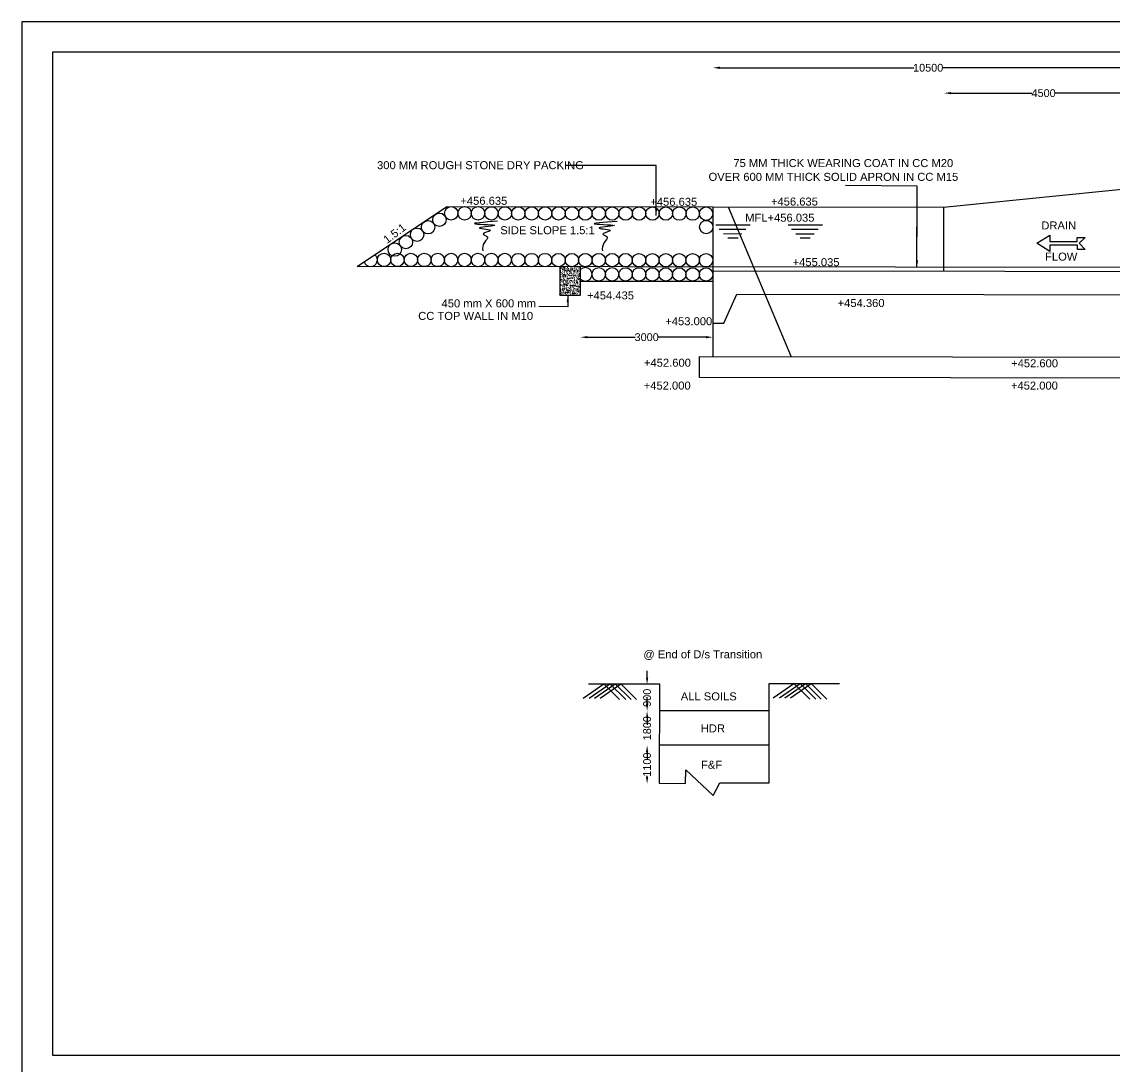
# Model space of a CAD drawing. Header units: millimetres. Extents: x 2131494 to 2227724, y 45602859 to 45663843.
# Drawn here: x 2131494 to 2155381, y 45640999 to 45663843 of the extents above; entities that cross this region are included whole.
import ezdxf

# ---------------------------------------------------------------- set-up
doc = ezdxf.new("R2010")
doc.units = ezdxf.units.MM
doc.header["$MEASUREMENT"] = 0
doc.header["$PDMODE"] = 32
doc.header["$PDSIZE"] = 300
doc.layers.add('DIMENSIONS', color=7, linetype='Continuous')
doc.layers.add('DRAWING', color=2, linetype='Continuous')
doc.styles.get("Standard").update_dxf_attribs({"font": 'arial.ttf', "height": 170})
doc.dimstyles.get("Standard").update_dxf_attribs({"dimtxt": 150, "dimasz": 150, "dimexe": 0.18, "dimexo": 0.0625, "dimgap": 0.09, "dimtad": 0, "dimdec": 0, "dimzin": 0, "dimdsep": 46, "dimtxsty": 'Standard', "dimcen": 0.09, "dimse1": 1, "dimse2": 1, "dimadec": 0, "dimazin": 0, "dimtfac": 1, "dimtdec": 0, "dimtofl": 0, "dimtmove": 0, "dimatfit": 3, "dimfxl": 1, "dimtolj": 1, "dimtzin": 0, "dimarcsym": 0})

# ---------------------------------------------------------------- blocks, each defined once
blk = doc.blocks.new('*D54')
at = {"layer": 'Defpoints', "color": 0, "transparency": 16777216}
for p in [(2143712, 45658173), (2146603, 45658170), (2146603, 45656945)]:
    blk.add_point(p, dxfattribs=at)
at = {"layer": 'DIMENSIONS', "color": 0, "lineweight": -2, "transparency": 16777216}
for p, q in [((2143862, 45656945), (2144904, 45656945)), ((2146453, 45656945), (2145411, 45656945))]:
    blk.add_line(p, q, dxfattribs=at)
at = {"layer": 'DIMENSIONS', "color": 0, "transparency": 16777216}
for points in [[(2143862, 45656970), (2143862, 45656920), (2143712, 45656945)], [(2146453, 45656970), (2146453, 45656920), (2146603, 45656945)]]:
    blk.add_solid(points, dxfattribs=at)
at = {"layer": 'DIMENSIONS', "color": 0, "transparency": 16777216, "insert": (2145158, 45656945), "char_height": 170, "attachment_point": 5}
blk.add_mtext('\\A1;3000', dxfattribs=at)
blk = doc.blocks.new('*D87')
at = {"layer": 'Defpoints', "color": 0, "transparency": 16777216}
for p in [(2151664, 45662325), (2151664, 45662283), (2156012, 45662292)]:
    blk.add_point(p, dxfattribs=at)
at = {"layer": 'DIMENSIONS', "color": 0, "lineweight": -2, "transparency": 16777216}
for p, q in [((2151814, 45662283), (2153581, 45662283)), ((2155862, 45662283), (2154095, 45662283))]:
    blk.add_line(p, q, dxfattribs=at)
at = {"layer": 'DIMENSIONS', "color": 0, "transparency": 16777216}
for points in [[(2151814, 45662308), (2151814, 45662258), (2151664, 45662283)], [(2155862, 45662308), (2155862, 45662258), (2156012, 45662283)]]:
    blk.add_solid(points, dxfattribs=at)
at = {"layer": 'DIMENSIONS', "color": 0, "transparency": 16777216, "insert": (2153838, 45662283), "char_height": 170, "attachment_point": 5}
blk.add_mtext('\\A1;4500', dxfattribs=at)
blk = doc.blocks.new('*D88')
at = {"layer": 'Defpoints', "color": 0, "transparency": 16777216}
for p in [(2146610, 45662840), (2156018, 45662855), (2156018, 45662838)]:
    blk.add_point(p, dxfattribs=at)
at = {"layer": 'DIMENSIONS', "color": 0, "lineweight": -2, "transparency": 16777216}
for p, q in [((2146760, 45662838), (2151002, 45662838)), ((2155868, 45662838), (2151625, 45662838))]:
    blk.add_line(p, q, dxfattribs=at)
at = {"layer": 'DIMENSIONS', "color": 0, "transparency": 16777216}
for points in [[(2146760, 45662863), (2146760, 45662813), (2146610, 45662838)], [(2155868, 45662863), (2155868, 45662813), (2156018, 45662838)]]:
    blk.add_solid(points, dxfattribs=at)
at = {"layer": 'DIMENSIONS', "color": 0, "transparency": 16777216, "insert": (2151314, 45662838), "char_height": 170, "attachment_point": 5}
blk.add_mtext('\\A1;10500', dxfattribs=at)
blk = doc.blocks.new('*D89')
at = {"layer": 'Defpoints', "color": 0, "transparency": 16777216}
for p in [(2145241, 45648017), (2145167, 45647174), (2145240, 45647174)]:
    blk.add_point(p, dxfattribs=at)
at = {"layer": 'DIMENSIONS', "color": 0, "lineweight": -2, "transparency": 16777216}
for p, q in [((2145167, 45647867), (2145167, 45647841)), ((2145167, 45647324), (2145167, 45647350))]:
    blk.add_line(p, q, dxfattribs=at)
at = {"layer": 'DIMENSIONS', "color": 0, "transparency": 16777216}
for points in [[(2145142, 45647867), (2145192, 45647867), (2145167, 45648017)], [(2145142, 45647324), (2145192, 45647324), (2145167, 45647174)]]:
    blk.add_solid(points, dxfattribs=at)
at = {"layer": 'DIMENSIONS', "color": 0, "transparency": 16777216, "insert": (2145167, 45647595), "char_height": 170, "attachment_point": 5, "rotation": 90}
blk.add_mtext('\\A1;1100', dxfattribs=at)
blk = doc.blocks.new('*D90')
at = {"layer": 'Defpoints', "color": 0, "transparency": 16777216}
for p in [(2145242, 45648768), (2145167, 45648017), (2145241, 45648017)]:
    blk.add_point(p, dxfattribs=at)
at = {"layer": 'DIMENSIONS', "color": 0, "lineweight": -2, "transparency": 16777216}
for p, q in [((2145167, 45648918), (2145167, 45649068)), ((2145167, 45647867), (2145167, 45647717))]:
    blk.add_line(p, q, dxfattribs=at)
at = {"layer": 'DIMENSIONS', "color": 0, "transparency": 16777216}
for points in [[(2145142, 45648918), (2145192, 45648918), (2145167, 45648768)], [(2145142, 45647867), (2145192, 45647867), (2145167, 45648017)]]:
    blk.add_solid(points, dxfattribs=at)
at = {"layer": 'DIMENSIONS', "color": 0, "transparency": 16777216, "insert": (2145167, 45648392), "char_height": 170, "attachment_point": 5, "rotation": 90}
blk.add_mtext('\\A1;1800', dxfattribs=at)
blk = doc.blocks.new('*D91')
at = {"layer": 'Defpoints', "color": 0, "transparency": 16777216}
for p in [(2145242, 45649349), (2145167, 45648768), (2145242, 45648768)]:
    blk.add_point(p, dxfattribs=at)
at = {"layer": 'DIMENSIONS', "color": 0, "lineweight": -2, "transparency": 16777216}
for p, q in [((2145167, 45649499), (2145167, 45649649)), ((2145167, 45648618), (2145167, 45648468))]:
    blk.add_line(p, q, dxfattribs=at)
at = {"layer": 'DIMENSIONS', "color": 0, "transparency": 16777216}
for points in [[(2145142, 45649499), (2145192, 45649499), (2145167, 45649349)], [(2145142, 45648618), (2145192, 45648618), (2145167, 45648768)]]:
    blk.add_solid(points, dxfattribs=at)
at = {"layer": 'DIMENSIONS', "color": 0, "transparency": 16777216, "insert": (2145167, 45649058), "char_height": 170, "attachment_point": 5, "rotation": 90}
blk.add_mtext('\\A1;900', dxfattribs=at)

msp = doc.modelspace()

# ---------------------------------------------------------------- hatches: boundary and pattern name
at = {"layer": 'DIMENSIONS'}
h = msp.add_hatch(dxfattribs=at)
h.set_pattern_fill('AR-CONC', color=0, scale=15, angle=-0.06684, style=0)
h.set_pattern_definition([(49.93316177, (-53240.4, 2519.04), (107.57797369, -9.53832148), [11.25, -123.75]), (354.93316177, (-53240.4, 2519.04), (-20.68106578, 112.85302227), [9, -99]), (100.38456177, (-53231.44, 2518.24), (86.89698774, 103.3146322), [9.5610285, -105.1713168]), (46.11736177, (-53240.37, 2549.04), (160.0570855, -25.01458326), [16.875, -185.625]), (96.56876177, (-53227.03, 2546.95), (140.36976356, 145.95403204), [14.3415432, -157.75695]), (351.11736177, (-53240.37, 2549.04), (140.3696496, 145.9541417), [13.5, -148.5]), (20.93316177, (-53225.375, 2541.52), (89.46554583, -60.49724051), [11.25, -123.75]), (325.93316177, (-53225.37, 2541.52), (36.62416318, 108.72985694), [9, -99]), (71.38456177, (-53217.92, 2536.48), (126.08974557, 48.23251773), [9.5610285, -105.1713168]), (37.43316177, (-53240.4, 2519.038), (1.882227498, 49.931916343), [0, -97.8, 0, -100.5, 0, -99.375]), (7.43316177, (-53240.4, 2519.04), (39.52941873, 59.115684086), [0, -57.3, 0, -95.55, 0, -37.875]), (327.43316177, (-53273.85, 2519.077), (80.069364245, -3.47663779), [0, -37.5, 0, -117, 0, -155.25]), (317.43316177, (-53288.85, 2519.094), (87.49538245, 14.91369003), [0, -48.75, 0, -77.7, 0, -110.25])])
h.paths.add_polyline_path([(2143712.4, 45658484.2), (2143261.5, 45658484.7), (2143260.8, 45657862.9), (2143711.7, 45657862.3)])

# ---------------------------------------------------------------- linework, layer by layer
msp.add_lwpolyline([(2227717.2, 45663843), (2131494.1, 45663843), (2131494.1, 45603116.5), (2227717.2, 45603116.5)], close=True, dxfattribs=at)
at = {"layer": 'DIMENSIONS', "color": 0}
for points in [[(2146605.1, 45659794.1), (2151649, 45659788.2), (2155983.2, 45660227.6), (2163817, 45660218.5), (2163816.8, 45660061), (2186558.3, 45660034.5), (2186558.5, 45660257), (2191433.8, 45660251.3), (2197690.5, 45660382.1)], [(2197688.2, 45658421.2), (2138827.6, 45658489.9), (2140786.9, 45659800.9), (2146605.1, 45659794.1), (2146601.3, 45656519.4)], [(2146937.2, 45659793.7), (2148317.2, 45656517.4)], [(2151068.4, 45658475.6), (2151070, 45659788.9)], [(2151649, 45659788.2), (2151647.4, 45658384.7)], [(2146667.9, 45659402.4), (2147422.8, 45659401.5)], [(2146741.7, 45659308.6), (2147326.4, 45659307.9)], [(2148248.7, 45659400.5), (2149003.6, 45659399.6)], [(2148322.5, 45659306.7), (2148907.2, 45659306.1)], [(2146840.5, 45659209.6), (2147237.6, 45659209.2)], [(2146930.4, 45659118.4), (2147155.3, 45659118.1)], [(2148421.4, 45659207.8), (2148818.4, 45659207.3)], [(2148511.2, 45659116.5), (2148736.1, 45659116.3)], [(2153976.2, 45659174.1), (2153976.2, 45659037.8), (2154573.8, 45659037.8), (2154573.8, 45659129.1), (2154748.2, 45659129.1), (2154613.2, 45659001.3), (2154745.1, 45658862), (2154576.6, 45658862), (2154576.6, 45658957.7), (2153973.4, 45658957.7), (2153973.4, 45658819.1), (2153689, 45658998.6), (2153976.2, 45659174.1)], [(2143261.5, 45658484.7), (2143260.8, 45657862.9), (2143711.7, 45657862.3), (2143712.4, 45658484.2)], [(2197688.1, 45658331), (2146603.5, 45658390.6)], [(2143712.1, 45658173.2), (2146603.2, 45658169.9)], [(2146602.1, 45657253.5), (2146841.8, 45657253.2), (2147132.4, 45657885.5), (2163336.3, 45657866.6)], [(2162777.2, 45656044.2), (2146313.5, 45656063.4), (2146314.1, 45656519.8), (2162921.7, 45656500.4)], [(2143766.9, 45649050.3), (2144218.2, 45649362.2), (2144565.1, 45649018.6)], [(2143889.1, 45649362.6), (2145435.6, 45649360.8), (2145433.1, 45647186.1), (2146010.4, 45647185.5), (2146010.7, 45647483.2), (2146609, 45646922.7), (2146755.5, 45647198.8), (2147835.2, 45647197.6), (2147837.7, 45649370.9), (2149371.3, 45649369.1)], [(2143901, 45649050.1), (2144352.3, 45649362.1), (2144699.1, 45649018.4)], [(2144017.2, 45649050), (2144468.4, 45649362), (2144815.3, 45649018.3)], [(2144141, 45649049.9), (2144592.3, 45649361.8), (2144939.1, 45649018.2)], [(2147927.1, 45649058.3), (2148378.4, 45649370.3), (2148725.3, 45649026.6)], [(2148061.2, 45649058.2), (2148512.5, 45649370.1), (2148859.3, 45649026.5)], [(2148177.4, 45649058), (2148628.6, 45649370), (2148975.5, 45649026.3)], [(2148301.2, 45649057.9), (2148752.5, 45649369.9), (2149099.3, 45649026.2)], [(2145435, 45648779.6), (2147837, 45648776.8)], [(2145434.1, 45648028.8), (2147836.1, 45648026)]]:
    msp.add_lwpolyline(points, dxfattribs=at)
for centre in [(2140883.3, 45659654), (2141176.8, 45659653.7), (2141470.2, 45659653.4), (2141763.6, 45659653), (2142057, 45659652.7), (2142350.4, 45659652.3), (2142643.8, 45659652), (2142937.2, 45659651.6), (2143230.7, 45659651.3), (2143524.1, 45659651), (2143817.5, 45659650.6), (2144110.9, 45659650.3), (2144404.3, 45659649.9), (2144697.7, 45659649.6), (2144991.1, 45659649.3), (2145284.6, 45659648.9), (2145578, 45659648.6), (2145871.4, 45659648.2), (2146164.8, 45659647.9), (2146458.2, 45659647.5), (2140625.2, 45659513.1), (2140136.9, 45659186.6), (2140379.2, 45659349.4), (2146459.4, 45659354.1), (2139892, 45659024.4), (2139648.6, 45658860.8), (2139415.1, 45658635.9), (2139708.5, 45658635.5), (2140001.9, 45658635.2), (2140295.3, 45658634.8), (2140588.7, 45658634.5), (2140882.2, 45658634.2), (2141175.6, 45658633.8), (2141469, 45658633.5), (2141762.4, 45658633.1), (2142055.8, 45658632.8), (2142349.2, 45658632.4), (2142642.6, 45658632.1), (2142936.1, 45658631.8), (2143229.5, 45658631.4), (2143522.9, 45658631.1), (2143816.3, 45658630.7), (2144109.7, 45658630.4), (2144403.1, 45658630.1), (2144696.5, 45658629.7), (2144990, 45658629.4), (2145283.4, 45658629), (2145576.8, 45658628.7), (2145870.2, 45658628.3), (2146163.6, 45658628), (2146457, 45658627.7), (2144109.3, 45658319.5), (2144402.8, 45658319.1), (2144696.2, 45658318.8), (2144989.6, 45658318.5), (2145283, 45658318.1), (2145576.4, 45658317.8), (2145869.8, 45658317.4), (2146163.2, 45658317.1), (2146456.7, 45658316.8)]:
    msp.add_circle(centre, 146.7, dxfattribs=at)
for centre, start, end in [((2139121.7, 45658636.2), 197.20398, 50.37191), ((2143815.9, 45658319.8), 224.95888, 134.90745)]:
    msp.add_arc(centre, 146.7, start, end, dxfattribs=at)
for points in [[(2141896.1, 45659480.5), (2141411.1, 45659424.5), (2141832.1, 45659387.7), (2141499.5, 45659331.5), (2141740.5, 45659276.1), (2141582.2, 45659197.9), (2141673.6, 45659139.8), (2141609.5, 45659016.6), (2141571.6, 45658836.7)], [(2144513.4, 45659477.8), (2144028.3, 45659421.8), (2144449.4, 45659385.1), (2144116.8, 45659328.9), (2144357.7, 45659273.5), (2144199.4, 45659195.3), (2144290.8, 45659137.2), (2144226.8, 45659013.9), (2144188.8, 45658834.1)]]:
    msp.add_spline(points, degree=3, dxfattribs=at)
at = {"layer": 'DRAWING', "color": 0}
msp.add_lwpolyline([(2210813.5, 45641230.7), (2132170.5, 45641230.7), (2132170.5, 45663189.2), (2210813.5, 45663189.2)], close=True, dxfattribs=at)

# ---------------------------------------------------------------- texts
at = {"layer": 'DIMENSIONS', "color": 0}
for s, p in [('300 MM ROUGH STONE DRY PACKING', (2139262.1, 45660620.3)), ('75 MM THICK WEARING COAT IN CC M20 ', (2147053.8, 45660666.1)), ('OVER 600 MM THICK SOLID APRON IN CC M15', (2146511, 45660364.9)), ('+456.635', (2141083.6, 45659840.8)), ('+456.635', (2145237, 45659819.4)), ('+456.635', (2147876, 45659824.2)), ('MFL+456.035', (2147311.6, 45659471)), ('SIDE SLOPE 1.5:1', (2141956.8, 45659197.7)), ('DRAIN', (2153788.3, 45659301.6)), ('+455.035', (2148349.6, 45658498.7)), ('FLOW', (2153870.4, 45658620.1)), ('+454.435', (2143854, 45657771.5)), ('450 mm X 600 mm', (2140672.5, 45657597.8)), ('+454.360', (2149333.7, 45657605.4)), ('CC TOP WALL IN M10', (2140161.4, 45657323.1)), ('+453.000', (2145565.1, 45657206.6)), ('+452.600', (2145098.8, 45656298.9)), ('+452.600', (2153127.5, 45656286.3)), ('+452.000', (2145093.5, 45655798.8)), ('+452.000', (2153124.3, 45655798.7)), ('@ End of D/s Transition', (2145086.6, 45649921.1)), ('ALL SOILS', (2145904.3, 45649000.6)), ('HDR', (2146341.5, 45648300.2)), ('F&F', (2146347, 45647505))]:
    msp.add_text(s, height=175, dxfattribs=at).set_placement(p)
msp.add_text('1.5:1', height=175, rotation=37.11483, dxfattribs=at).set_placement((2139480.9, 45658981.3))

# ---------------------------------------------------------------- dimensions: what is measured, and where the dimension line sits
for base, p1, p2, text, picture, middle in [((2156017.7, 45662837.9), (2146609.8, 45662839.6), (2156017.7, 45662854.5), '10500', '*D88', (2151313.8, 45662837.9)), ((2151664, 45662282.9), (2156012, 45662292.5), (2151664, 45662324.6), '4500', '*D87', (2153838, 45662282.9)), ((2146603.2, 45656944.5), (2143712.1, 45658173.2), (2146603.2, 45658169.9), '3000', '*D54', (2145157.6, 45656944.5))]:
    dim = msp.add_linear_dim(base=base, p1=p1, p2=p2, text=text, dimstyle='Standard', override={"dimtxt": 175}, dxfattribs=at)
    dim.commit()
    dim.dimension.update_dxf_attribs({"geometry": picture, "text_midpoint": middle})
for base, p1, p2, text, picture, middle in [((2145167, 45648767.5), (2145242.3, 45649348.8), (2145242.3, 45648767.5), '900', '*D91', (2145167, 45649058.1)), ((2145167, 45648016.7), (2145241.6, 45648767.5), (2145240.7, 45648016.7), '1800', '*D90', (2145167, 45648392.1)), ((2145167, 45647174.1), (2145240.7, 45648016.7), (2145239.8, 45647174.1), '1100', '*D89', (2145167, 45647595.4))]:
    dim = msp.add_linear_dim(base=base, p1=p1, p2=p2, angle=90, text=text, dimstyle='Standard', override={"dimtxt": 175}, dxfattribs=at)
    dim.commit()
    dim.dimension.update_dxf_attribs({"geometry": picture, "text_midpoint": middle})

# ---------------------------------------------------------------- leaders
for points in [[(2145365.2, 45659606.4), (2145365.2, 45660703.7), (2143386, 45660703.7)], [(2151068.4, 45658475.6), (2151073, 45660251.6), (2149506.5, 45660259.8)], [(2143434, 45657862.7), (2143431.7, 45657610.3), (2142798, 45657617.2)]]:
    msp.add_leader(points, dimstyle='Standard', override={"dimtxt": 175}, dxfattribs=at)

doc.saveas('drawing.dxf')
